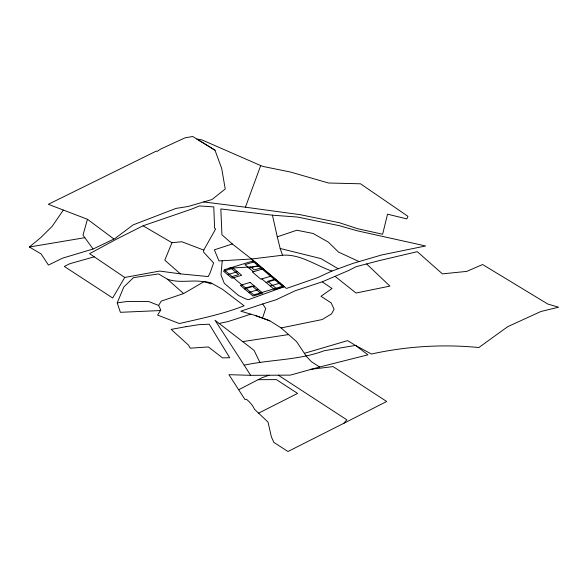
<?xml version="1.0" encoding="UTF-8"?>
<svg xmlns="http://www.w3.org/2000/svg" width="588" height="588" viewBox="0 0 588 588"><rect width="100%" height="100%" fill="white"/><g stroke="black" fill="none" stroke-linecap="round" stroke-linejoin="round"><path stroke-width="0.88" d="M203.735 250.098L203.595 252.105L213.598 262.946L210.114 272.891L208.196 276.573L180.376 273.861L159.686 271.061L124.737 277.462L89.604 253.671L115.38 239.728L143.024 225.807L191.49 209.152L199.494 205.947L213.775 206.895L214.605 228.21L215.612 229.041L203.735 250.098L181.846 241.749L171.975 242.697L143.024 225.807M222.22 260.734L221.007 274.897L224.256 283.284L238.596 295.566L246.24 299.116L248.614 299.63L284.276 286.65L251.532 259.007L232.326 243.976L221.941 234.766L220.831 208.946L272.442 215.186L297.624 217.068L339.394 225.696L357.144 230.775L425.616 245.968L381.678 254.964L352.954 263.387L331.919 271.053L317.542 277.654L286.429 288.465L251.532 259.007L218.971 260.932L214.363 249.826L232.326 243.976M87.465 219.28L82.989 235.149L93.066 249.025L114.851 238.603L133.108 224.895L175.988 208.409L188.226 206.461L211.967 199.538L225.233 188.991L221.705 168.513L214.98 150.161L192.702 136.489L185.014 137.849L160.855 148.97L157.106 151.381L156.195 151.145L48.334 204.301L87.465 219.28L113.727 238.875M262.498 318.13L265.695 308.582L262.711 303.952L240.786 311.177L255.376 315.521L269.804 320.805L281.123 327.935L296.543 341.584L306.407 356.365L311.361 361.679L319.607 367.008L367.956 354.836L355.461 345.399L347.604 340.628L304.51 353.278M214.98 150.161L196.855 139.047L201.838 139.87L260.704 165.573L245.431 207.211L203.735 201.941M171.975 242.697L164.794 260.161L180.376 273.861M117.21 302.886L123.877 286.878L133.491 277.654L158.547 273.912L167.352 279.153L183.61 293.574L204.374 281.461L210.695 282.71L222.47 289.303L244.116 305.789C223.278 313.992 201.125 318.534 179.34 323.54L157.606 315.087L160.789 309.994L158.613 305.459L148.896 301.593L127.478 301.431L117.21 302.886L120.393 312.316L160.443 310.552M124.737 277.462L112.668 297.998L64.29 266.423L69.921 263.681L94.256 256.824M158.613 305.459L161.252 301.1L183.61 293.574M63.335 210.07L52.273 226.226L40.756 237.603L29.4 246.997L41.138 253.965L48.429 265.056L62.6 258.139L93.066 249.025M319.607 367.008L290.332 375.129L250.642 375.328L228.923 374.674L244.939 399.48L246.468 399.311L247.048 399.789A39.594 21.337 15.2 0 1 252.612 405.801L254.766 409.542L268.04 422.11L271.377 436.862L273.89 442.419L287.973 451.51L343.855 423.286L346.839 419.825L278.3 375.188M238.654 389.748L261.903 377.761L269.017 375.232M211.761 283.306L210.636 283.886C197.112 277.705 181.354 284.371 167.352 279.153M343.855 423.286L386.691 401.486L333.124 366.596L310.243 369.396M258.5 413.21L297.587 393.416L276.382 379.605L258.088 379.694M262.711 303.952L276.323 299.674L295.176 290.766L322.209 281.828L348.743 270.436L356.1 266.702L377.687 260.999L417.267 251.671L442.389 273.854L466.74 271.399L482.601 264.526L547.803 304.047L558.6 307.208L540.923 311.493L507.782 326.634L478.816 347.545C443.043 343.995 406.499 346.281 371.425 354.027L355.461 345.399L324.238 350.72C298.638 360.393 270.715 359.371 244.174 365.185L215.017 320.269L254.082 350.404L260.014 362.59M331.919 271.053C315.675 265.511 300.321 253.891 282.519 255.236L280.167 248.489L277.271 236.817L296.837 230.224L313.125 233.48L328.317 242.116L338.541 252.083L359.158 261.616M250.789 314.154L228.24 321.526L219.133 323.451M254.729 261.704L244.953 264.644L253.399 271.766M227.681 274.669L237.449 271.729M249.172 268.201L258.948 265.269M232.091 276.603L238.64 274.633L230.9 268.099M260.815 267.966L254.273 269.936L250.709 266.923M263.167 268.834L252.421 272.06L260.859 279.19L271.612 275.963M245.6 288.002L252.149 286.04L260.322 292.942M274.324 279.374L267.783 281.336L275.956 288.245M244.564 288.921L254.332 285.988M266.063 282.461L275.831 279.528M248.783 292.486L258.558 289.553M270.282 286.025L280.05 283.093M284.276 286.65L274.5 289.59L261.836 278.896M281.123 327.935L322.217 319.541L331.5 313.911L334.102 309.237L331.14 302.864L320.989 296.301L332.014 288.51L322.209 281.828M29.4 246.997L84.863 237.684M242.631 341.635L288.605 334.557M251.532 259.007L282.519 255.236M228.828 268.216L259.007 266.438M245.431 207.211L300.225 214.694L339.577 222.771L357.563 228.703L382.634 234.237L387.521 214.172L406.808 218.905L407.94 216.333L360.547 183.794L328.508 183.008L290.516 172.041L263.167 166.485L260.704 165.573M280.167 248.489L320.85 258.58L338.056 268.672M255.376 315.521L269.804 320.805M335.094 276.389L356.019 293.022L389.918 286.099L366.64 263.983M244.174 365.185L250.642 375.328M272.442 215.186L277.271 236.817M225.3 269.282L225.476 271.017M252.642 261.065L224.079 269.833L253.773 294.911L282.505 286.275L252.642 261.065M233.23 268.165L223.455 271.105L231.9 278.227L241.668 275.294L233.23 268.165M250.113 282.424L240.345 285.356L253.002 296.051L262.777 293.118L250.113 282.424M186.006 326.685L171.159 329.39L188.601 345.215L190.211 348.169L208.373 346.949L222.521 357.864L229.702 357.739L209.232 324.216L198.59 324.686L186.006 326.685"/></g></svg>
